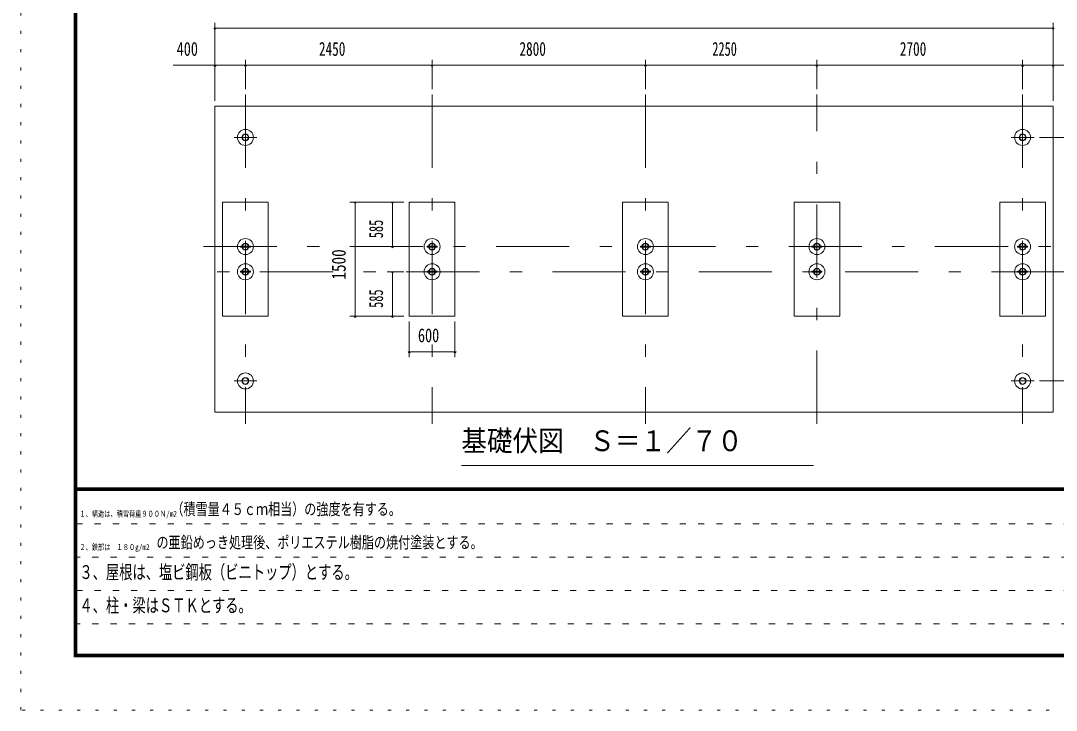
# Model space of a CAD drawing. Units: millimetres, scale not verified, with parts at other scales. Extents: x -34086 to 34091, y -14700 to 14700.
# Drawn here: x -7489 to 6102, y -14700 to -5647 of the extents above; entities that cross this region are included whole.
import ezdxf
from ezdxf.enums import TextEntityAlignment as Align

# ---------------------------------------------------------------- set-up
doc = ezdxf.new("R2010")
doc.units = ezdxf.units.MM
doc.header["$LTSCALE"] = 80
for name, pattern in [('USER1', [3, 1, -2]), ('USER3', [24, 12, -5, 2, -5]), ('USER4', [3, 0.5, -2.5])]:
    doc.linetypes.add(name, pattern=pattern)
doc.layers.add('0-1_0-F1TEXT', color=7, linetype='Continuous')
for name, color, linetype, lineweight in [('0-2_1-07BOLD', 7, 'Continuous', 18), ('0-3_1-27CENTER', 3, 'USER3', 18), ('0-5_1-57DIM', 3, 'Continuous', 18), ('0-C_F-F1PAPER', 5, 'Continuous', 18), ('0-D_F-E_J_ADD', 5, 'USER4', 18)]:
    doc.layers.add(name, color=color, linetype=linetype, lineweight=lineweight)
doc.styles.add('ＭＳ ゴシック', font='')
doc.styles.get('ＭＳ ゴシック').set_extended_font_data('MS Gothic')

msp = doc.modelspace()

# ---------------------------------------------------------------- linework, layer by layer
at = {"layer": '0-2_1-07BOLD'}
for p, q in [((-4583.76, -8605.96), (-4604.68, -8605.96)), ((-4499.86, -8605.96), (-4579.5, -8605.96)), ((-4579.5, -8618.96), (-4499.86, -8618.96)), ((-2154.68, -8618.96), (-2133.75, -8618.96)), ((-2049.86, -8605.96), (-2129.5, -8605.96)), ((-2129.5, -8618.96), (-2049.86, -8618.96)), ((645.32, -8605.96), (666.25, -8605.96)), ((670.5, -8605.96), (750.14, -8605.96)), ((750.14, -8618.96), (670.5, -8618.96)), ((2895.32, -8618.96), (2916.25, -8618.96)), ((3000.14, -8605.96), (2920.5, -8605.96)), ((2920.5, -8618.96), (3000.14, -8618.96)), ((5616.25, -8605.96), (5595.32, -8605.96)), ((5700.14, -8605.96), (5620.5, -8605.96)), ((5620.5, -8618.96), (5700.14, -8618.96)), ((-4604.68, -8935.96), (-4583.76, -8935.96)), ((-4579.5, -8935.96), (-4499.86, -8935.96)), ((-4499.86, -8948.96), (-4579.5, -8948.96)), ((-2154.68, -8935.96), (-2133.75, -8935.96)), ((-2129.5, -8935.96), (-2049.86, -8935.96)), ((-2049.86, -8948.96), (-2129.5, -8948.96)), ((645.32, -8935.96), (666.25, -8935.96)), ((670.5, -8935.96), (750.14, -8935.96)), ((750.14, -8948.96), (670.5, -8948.96)), ((2895.32, -8935.96), (2916.25, -8935.96)), ((2920.5, -8935.96), (3000.14, -8935.96)), ((3000.14, -8948.96), (2920.5, -8948.96)), ((5616.25, -8935.96), (5595.32, -8935.96)), ((5700.14, -8935.96), (5620.5, -8935.96)), ((5620.5, -8948.96), (5700.14, -8948.96))]:
    msp.add_line(p, q, dxfattribs=at)
for points in [[(-4939.68, -6767.46), (-4939.68, -10787.46), (6060.32, -10787.46), (6060.32, -6767.46)], [(-4839.68, -8027.46), (-4239.68, -8027.46), (-4239.68, -9527.46), (-4839.68, -9527.46)], [(-2389.68, -8027.46), (-1789.68, -8027.46), (-1789.68, -9527.46), (-2389.68, -9527.46)], [(410.32, -8027.46), (1010.32, -8027.46), (1010.32, -9527.46), (410.32, -9527.46)], [(2660.32, -8027.46), (3260.32, -8027.46), (3260.32, -9527.46), (2660.32, -9527.46)], [(5360.32, -8027.46), (5960.32, -8027.46), (5960.32, -9527.46), (5360.32, -9527.46)]]:
    msp.add_lwpolyline(points, close=True, dxfattribs=at)
for points in [[(-4604.68, -8605.96), (-4604.68, -8618.96), (-4583.76, -8618.96)], [(-4495.61, -8618.96), (-4474.68, -8618.96), (-4474.68, -8605.96), (-4495.61, -8605.96)], [(-2133.75, -8605.96), (-2154.68, -8605.96), (-2154.68, -8618.96)], [(-2045.61, -8618.96), (-2024.68, -8618.96), (-2024.68, -8605.96), (-2045.61, -8605.96)], [(666.25, -8618.96), (645.32, -8618.96), (645.32, -8605.96)], [(754.4, -8605.96), (775.32, -8605.96), (775.32, -8618.96), (754.4, -8618.96)], [(2916.25, -8605.96), (2895.32, -8605.96), (2895.32, -8618.96)], [(3004.4, -8618.96), (3025.32, -8618.96), (3025.32, -8605.96), (3004.4, -8605.96)], [(5595.32, -8605.96), (5595.32, -8618.96), (5616.25, -8618.96)], [(5704.4, -8618.96), (5725.32, -8618.96), (5725.32, -8605.96), (5704.4, -8605.96)], [(-4583.76, -8948.96), (-4604.68, -8948.96), (-4604.68, -8935.96)], [(-4495.61, -8935.96), (-4474.68, -8935.96), (-4474.68, -8948.96), (-4495.61, -8948.96)], [(-2133.75, -8948.96), (-2154.68, -8948.96), (-2154.68, -8935.96)], [(-2045.61, -8935.96), (-2024.68, -8935.96), (-2024.68, -8948.96), (-2045.61, -8948.96)], [(666.25, -8948.96), (645.32, -8948.96), (645.32, -8935.96)], [(754.4, -8935.96), (775.32, -8935.96), (775.32, -8948.96), (754.4, -8948.96)], [(2916.25, -8948.96), (2895.32, -8948.96), (2895.32, -8935.96)], [(3004.4, -8935.96), (3025.32, -8935.96), (3025.32, -8948.96), (3004.4, -8948.96)], [(5595.32, -8935.96), (5595.32, -8948.96), (5616.25, -8948.96)], [(5704.4, -8948.96), (5725.32, -8948.96), (5725.32, -8935.96), (5704.4, -8935.96)]]:
    msp.add_lwpolyline(points, dxfattribs=at)
for centre, radius in [((-4539.68, -7178.46), 105), ((-4539.68, -7178.46), 44.55), ((-4539.68, -7178.46), 40.35), ((5660.32, -7178.46), 105), ((5660.32, -7178.46), 44.55), ((5660.32, -7178.46), 40.35), ((-4539.68, -8612.46), 105), ((-2089.68, -8612.46), 105), ((710.32, -8612.46), 105), ((2960.32, -8612.46), 105), ((5660.32, -8612.46), 105), ((-4539.68, -8612.46), 44.55), ((-4539.68, -8612.46), 40.35), ((-2089.68, -8612.46), 44.55), ((-2089.68, -8612.46), 40.35), ((710.32, -8612.46), 44.55), ((710.32, -8612.46), 40.35), ((2960.32, -8612.46), 44.55), ((2960.32, -8612.46), 40.35), ((5660.32, -8612.46), 44.55), ((5660.32, -8612.46), 40.35), ((-4539.68, -8942.46), 105), ((-4539.68, -8942.46), 44.55), ((-4539.68, -8942.46), 40.35), ((-2089.68, -8942.46), 105), ((-2089.68, -8942.46), 44.55), ((-2089.68, -8942.46), 40.35), ((710.32, -8942.46), 105), ((710.32, -8942.46), 44.55), ((710.32, -8942.46), 40.35), ((2960.32, -8942.46), 105), ((2960.32, -8942.46), 44.55), ((2960.32, -8942.46), 40.35), ((5660.32, -8942.46), 105), ((5660.32, -8942.46), 44.55), ((5660.32, -8942.46), 40.35), ((-4539.68, -10376.46), 105), ((5660.32, -10376.46), 105), ((-4539.68, -10376.46), 44.55), ((-4539.68, -10376.46), 40.35), ((5660.32, -10376.46), 44.55), ((5660.32, -10376.46), 40.35)]:
    msp.add_circle(centre, radius, dxfattribs=at)
at = {"layer": '0-3_1-27CENTER'}
for p, q in [((-4539.68, -6617.46), (-4539.68, -10937.46)), ((-2089.68, -6617.46), (-2089.68, -10937.46)), ((710.32, -6617.46), (710.32, -10937.46)), ((2960.32, -10937.46), (2960.32, -6617.46)), ((5660.32, -6617.46), (5660.32, -10937.46)), ((-4389.68, -7178.46), (-4689.68, -7178.46)), ((5810.32, -7178.46), (5510.32, -7178.46)), ((-5089.68, -8612.46), (6210.32, -8612.46)), ((6210.32, -8942.46), (-5089.68, -8942.46)), ((-4689.68, -10376.46), (-4389.68, -10376.46)), ((5810.32, -10376.46), (5510.32, -10376.46))]:
    msp.add_line(p, q, dxfattribs=at)
at = {"layer": '0-5_1-57DIM'}
for p, q in [((-4939.68, -6697.46), (-4939.68, -5672.46)), ((6060.32, -6697.46), (6060.32, -5672.46)), ((-4925.68, -5742.46), (-4953.68, -5742.46)), ((-4939.68, -5742.46), (6060.32, -5742.46)), ((6074.32, -5742.46), (6046.32, -5742.46)), ((-4939.68, -6232.46), (-5489.18, -6232.46)), ((-4925.68, -6232.46), (-4953.68, -6232.46)), ((-4939.68, -6232.46), (-4539.68, -6232.46)), ((-4525.68, -6232.46), (-4553.68, -6232.46)), ((-4539.68, -6547.46), (-4539.68, -6162.46)), ((-4539.68, -6232.46), (-2089.68, -6232.46)), ((-2075.68, -6232.46), (-2103.68, -6232.46)), ((-2089.68, -6162.46), (-2089.68, -6547.46)), ((-2089.68, -6232.46), (710.32, -6232.46)), ((724.32, -6232.46), (696.32, -6232.46)), ((710.32, -6162.46), (710.32, -6547.46)), ((710.32, -6232.46), (2960.32, -6232.46)), ((2974.32, -6232.46), (2946.32, -6232.46)), ((2960.32, -6547.46), (2960.32, -6162.46)), ((2960.32, -6232.46), (5660.32, -6232.46)), ((5674.32, -6232.46), (5646.32, -6232.46)), ((5660.32, -6162.46), (5660.32, -6547.46)), ((5660.32, -6232.46), (6060.32, -6232.46)), ((6074.32, -6232.46), (6046.32, -6232.46)), ((6060.32, -6232.46), (6609.82, -6232.46)), ((5880.32, -7178.46), (6865.33, -7178.46)), ((-2459.68, -8027.46), (-3169.68, -8027.46)), ((-3085.68, -8027.46), (-3113.68, -8027.46)), ((-3099.68, -8027.46), (-3099.68, -9527.46)), ((-2595.68, -8027.46), (-2623.68, -8027.46)), ((-2609.68, -8027.46), (-2609.68, -8612.46)), ((-2459.68, -8612.46), (-2679.68, -8612.46)), ((-2595.68, -8612.46), (-2623.68, -8612.46)), ((-2679.68, -8942.46), (-2459.68, -8942.46)), ((-2595.68, -8942.46), (-2623.68, -8942.46)), ((-2609.68, -8942.46), (-2609.68, -9527.46)), ((-2459.68, -9527.46), (-3169.68, -9527.46)), ((-3085.68, -9527.46), (-3113.68, -9527.46)), ((-2595.68, -9527.46), (-2623.68, -9527.46)), ((-2389.68, -9597.46), (-2389.68, -10062.27)), ((-1789.68, -10062.27), (-1789.68, -9597.46)), ((-2375.68, -9992.27), (-2403.68, -9992.27)), ((-2389.68, -9992.27), (-1789.68, -9992.27)), ((-1775.68, -9992.27), (-1803.68, -9992.27)), ((6865.33, -10376.46), (5880.32, -10376.46)), ((-1705.81, -11487.46), (2914.19, -11487.46))]:
    msp.add_line(p, q, dxfattribs=at)
for centre in [(-4939.68, -5742.46), (6060.32, -5742.46), (-4939.68, -6232.46), (-4539.68, -6232.46), (-2089.68, -6232.46), (710.32, -6232.46), (2960.32, -6232.46), (5660.32, -6232.46), (6060.32, -6232.46), (-3099.68, -8027.46), (-2609.68, -8027.46), (-2609.68, -8612.46), (-2609.68, -8942.46), (-3099.68, -9527.46), (-2609.68, -9527.46), (-2389.68, -9992.27), (-1789.68, -9992.27)]:
    msp.add_arc(centre, 14, 180, 0, dxfattribs=at)
at = {"layer": '0-C_F-F1PAPER'}
for p, q in [((33355.86, -11781), (-6754.13, -11781)), ((-6754.13, -11784.5), (33355.86, -11784.5)), ((33355.86, -11788), (-6754.13, -11788)), ((-6754.13, -11791.5), (33355.86, -11791.5)), ((33355.86, -11795), (-6754.13, -11795)), ((-6754.13, -11798.5), (33355.86, -11798.5)), ((33355.86, -11802), (-6754.13, -11802)), ((-6754.13, -11805.5), (33355.86, -11805.5)), ((33355.86, -11809), (-6754.13, -11809)), ((-6754.13, -11812.5), (33355.86, -11812.5)), ((33355.86, -11816), (-6754.13, -11816))]:
    msp.add_line(p, q, dxfattribs=at)
at = {"layer": '0-C_F-F1PAPER', "color": 6, "linetype": 'USER1'}
for p, q in [((18760.87, -12252.8), (-6789.13, -12252.8)), ((-6789.13, -12689.6), (18760.87, -12689.6)), ((18760.87, -13126.4), (-6789.13, -13126.4)), ((-6789.13, -13563.2), (15249.67, -13563.2))]:
    msp.add_line(p, q, dxfattribs=at)
at = {"layer": '0-C_F-F1PAPER'}
for points in [[(33390.86, -14000), (33390.86, 14140), (-6789.13, 14140), (-6789.13, -14000)], [(33387.36, -13996.5), (33387.36, 14136.5), (-6785.63, 14136.5), (-6785.63, -13996.5)], [(33383.86, -13993), (-6782.13, -13993), (-6782.13, 14133), (33383.86, 14133)], [(33380.36, -13989.5), (33380.36, 14129.5), (-6778.63, 14129.5), (-6778.63, -13989.5)], [(33376.86, -13986), (-6775.13, -13986), (-6775.13, 14126), (33376.86, 14126)], [(33373.36, -13982.5), (33373.36, 14122.5), (-6771.63, 14122.5), (-6771.63, -13982.5)], [(33369.86, -13979), (-6768.13, -13979), (-6768.13, 14119), (33369.86, 14119)], [(33366.37, -13975.5), (33366.37, 14115.5), (-6764.63, 14115.5), (-6764.63, -13975.5)], [(33362.86, -13972), (33362.86, 14112), (-6761.13, 14112), (-6761.13, -13972)], [(33359.36, -13968.5), (33359.36, 14108.5), (-6757.63, 14108.5), (-6757.63, -13968.5)], [(33355.86, -13965), (-6754.13, -13965), (-6754.13, 14105), (33355.86, 14105)]]:
    msp.add_lwpolyline(points, close=True, dxfattribs=at)
at = {"layer": '0-D_F-E_J_ADD'}
msp.add_lwpolyline([(34090.87, -14700), (-7489.13, -14700), (-7489.13, 14700), (34090.87, 14700)], close=True, dxfattribs=at)

# ---------------------------------------------------------------- texts
at = {"layer": '0-1_0-F1TEXT', "style": 'ＭＳ ゴシック'}
for s, height, width, p in [('（積雪量４５ｃｍ相当）の強度を有する。', 155, 0.75, (-5511.65, -12182.8)), ('１、構造は、積雪荷重９００Ｎ/m2', 77.49, 0.75, (-6719.13, -12182.8)), ('\u3000の亜鉛めっき処理後、ポリエステル樹脂の焼付塗装とする。', 155, 0.75, (-5865.7, -12619.6)), ('２、鉄部は\u3000１８０g/m2', 77.49, 0.75, (-6719.13, -12619.6)), ('３、屋根は、塩ビ鋼板（ビニトップ）とする。', 182.3, 0.7, (-6719.13, -13031.53)), ('４、柱・梁はＳＴＫとする。', 182.3, 0.7, (-6719.13, -13468.33))]:
    msp.add_text(s, height=height, dxfattribs=dict(at, width=width)).set_placement(p, align=Align.BOTTOM_LEFT)
at = {"layer": '0-5_1-57DIM', "color": 7, "style": 'ＭＳ ゴシック'}
for s, height, width, p in [('400', 182.3, 0.75, (-5442.1, -6162.46)), ('2450', 182.3, 0.7, (-3575.09, -6162.46)), ('2800', 182.3, 0.7, (-943.46, -6162.46)), ('2250', 182.3, 0.65, (1587.97, -6162.46)), ('2700', 182.3, 0.7, (4049.08, -6162.46)), ('600', 182.3, 0.75, (-2275.68, -9922.27)), ('基礎伏図\u3000Ｓ＝１／７０', 273.5, 0.9, (-1705.81, -11380.15))]:
    msp.add_text(s, height=height, dxfattribs=dict(at, width=width)).set_placement(p, align=Align.BOTTOM_LEFT)
for s, width, p in [('585', 0.65, (-2679.68, -8501.81)), ('1500', 0.8, (-3169.68, -9044.83)), ('585', 0.65, (-2679.68, -9416.81))]:
    msp.add_text(s, height=182.3, rotation=90, dxfattribs=dict(at, width=width)).set_placement(p, align=Align.BOTTOM_LEFT)

doc.saveas('drawing.dxf')
